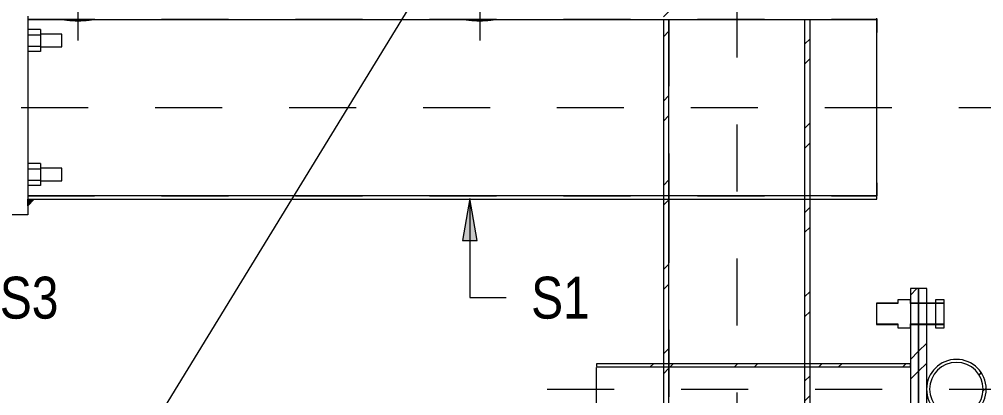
# Model space of a CAD drawing. Header units: metres. Extents: x -1109.9 to -1078.3, y 2.7 to 25.4.
# Drawn here: x -1086.195 to -1084.756, y 20.725 to 21.287 of the extents above; entities that cross this region are included whole.
import ezdxf

# ---------------------------------------------------------------- set-up
doc = ezdxf.new("R2010")
doc.units = ezdxf.units.M
doc.linetypes.add('JacobsCenter', pattern=[0.015, 0.009, -0.0015, 0.003, -0.0015])
doc.linetypes.add('JacobsDash', pattern=[0.0045, 0.003, -0.0015])
for name, color, linetype, lineweight in [('A-DETL', 7, 'Continuous', 13), ('A-DETL-GENF', 7, 'Continuous', 9), ('A-GENM', 7, 'Continuous', 35), ('G-ANNO-TEXT', 7, 'Continuous', 9), ('S-BEAM', 7, 'Continuous', 50), ('S-BEAM-HDLN', 7, 'JacobsDash', 18), ('S-FSTN', 7, 'Continuous', 18)]:
    doc.layers.add(name, color=color, linetype=linetype, lineweight=lineweight)
doc.styles.add('Arial Narrow', font='ARIALN.TTF', dxfattribs={"height": 0.0625})
pattern_1 = [(45, (1135.384, 22.258), (-0.0628618, 0.0628618), []), (45, (1135.384, 22.354), (-0.0628618, 0.0628618), [])]

# ---------------------------------------------------------------- blocks, each defined once
blk = doc.blocks.new('T2D_STATIC SIGN BRACKET BR_08 _3750 WX2700 H_ - SIGN BRACKET 400x400-7293269-DRG-2873202 - TRUSS TYPE T6')
at = {"layer": 'A-GENM', "lineweight": 9}
h = blk.add_hatch(dxfattribs=at)
h.set_pattern_fill('FP_3', color=256, style=0, pattern_type=2)
h.set_pattern_definition(pattern_1)
h.paths.add_polyline_path([(1138.0564, 20.5848), (1138.0564, 20.8848), (1138.0444, 20.8848), (1138.0444, 20.5848)])
h = blk.add_hatch(dxfattribs=at)
h.set_pattern_fill('FP_3', color=256, style=0, pattern_type=2)
h.set_pattern_definition(pattern_1)
h.paths.add_polyline_path([(1138.0564, 20.5848), (1138.0684, 20.5848), (1138.0684, 20.8848), (1138.0564, 20.8848), (1138.0564, 20.6973)])
h = blk.add_hatch(dxfattribs=at)
h.set_pattern_fill('FP_3', color=256, style=0, pattern_type=2)
h.set_pattern_definition(pattern_1)
h.paths.add_polyline_path([(1138.1128, 20.6903), (1138.1243, 20.6918), (1138.135, 20.6963), (1138.1442, 20.7033), (1138.1513, 20.7125), (1138.1557, 20.7233), (1138.1572, 20.7348), (1138.1557, 20.7463), (1138.1513, 20.757), (1138.1442, 20.7662), (1138.135, 20.7733), (1138.1243, 20.7777), (1138.1128, 20.7792), (1138.1013, 20.7777), (1138.0906, 20.7733), (1138.0814, 20.7662), (1138.0743, 20.757), (1138.0699, 20.7463), (1138.0683, 20.7348), (1138.0699, 20.7233), (1138.0743, 20.7125), (1138.0814, 20.7033), (1138.0906, 20.6963), (1138.1013, 20.6918)])
h.paths.add_polyline_path([(1138.1128, 20.6948), (1138.1025, 20.6962), (1138.0928, 20.7002), (1138.0845, 20.7065), (1138.0782, 20.7148), (1138.0742, 20.7244), (1138.073, 20.7357), (1138.0742, 20.7451), (1138.0782, 20.7547), (1138.0845, 20.763), (1138.0928, 20.7694), (1138.1025, 20.7734), (1138.1128, 20.7747), (1138.1231, 20.7734), (1138.1328, 20.7694), (1138.141, 20.763), (1138.1474, 20.7547), (1138.1514, 20.7451), (1138.1527, 20.7348), (1138.1514, 20.7244), (1138.1474, 20.7148), (1138.141, 20.7065), (1138.1328, 20.7002), (1138.1231, 20.6962)])
at = {"layer": 'S-BEAM-HDLN', "linetype": 'Continuous', "lineweight": 9}
h = blk.add_hatch(dxfattribs=at)
h.set_pattern_fill('FP_3', color=256, style=0, pattern_type=2)
h.set_pattern_definition(pattern_1)
h.paths.add_polyline_path([(1137.6836, 20.5848), (1137.6836, 23.2847), (1137.6754, 23.2847), (1137.6754, 20.5848)])
h.paths.add_polyline_path([(1137.8861, 20.5848), (1137.8943, 20.5848), (1137.8943, 23.2847), (1137.8861, 23.2847), (1137.8861, 20.6973)])
h = blk.add_hatch(dxfattribs=at)
h.set_pattern_fill('FP_3', color=256, style=0, pattern_type=2)
h.set_pattern_definition(pattern_1)
h.paths.add_polyline_path([(1137.5753, 20.6971), (1138.0444, 20.6973), (1138.0444, 20.7016), (1137.5753, 20.7016), (1137.5753, 20.6973)])
h.paths.add_polyline_path([(1138.0326, 20.7679), (1138.0444, 20.7679), (1138.0444, 20.7724), (1137.5753, 20.7724), (1137.5753, 20.7679), (1137.9575, 20.7679)])
at = {"layer": 'A-GENM', "lineweight": 13}
for p, q in [((1137.6753, 21.2867), (1137.6753, 21.0233)), ((1137.6754, 21.2867), (1137.6754, 21.0233)), ((1137.6836, 21.0233), (1137.6836, 21.2867)), ((1137.8861, 21.2867), (1137.8861, 21.0233)), ((1137.8943, 21.0233), (1137.8943, 21.2867)), ((1137.8944, 21.0233), (1137.8944, 21.2867)), ((1137.6753, 21.0232), (1137.6753, 21.0185)), ((1137.6754, 21.0232), (1137.6754, 21.0185)), ((1137.6836, 21.0185), (1137.6836, 21.0232)), ((1137.8861, 21.0232), (1137.8861, 21.0185)), ((1137.8943, 21.0185), (1137.8943, 21.0232)), ((1137.8944, 21.0185), (1137.8944, 21.0232)), ((1137.6753, 21.0184), (1137.6753, 20.5848)), ((1137.6754, 21.0184), (1137.6754, 20.7729)), ((1137.6836, 20.7729), (1137.6836, 21.0184)), ((1137.8861, 21.0184), (1137.8861, 20.7729)), ((1137.8943, 20.7729), (1137.8943, 21.0184)), ((1137.8944, 20.5848), (1137.8944, 21.0184)), ((1138.0564, 20.8848), (1138.0444, 20.8848)), ((1138.0444, 20.8848), (1138.0444, 20.8633)), ((1138.0564, 20.8633), (1138.0564, 20.8848)), ((1138.0684, 20.8848), (1138.0564, 20.8848)), ((1138.0564, 20.8848), (1138.0564, 20.8633)), ((1138.0684, 20.8633), (1138.0684, 20.8848)), ((1138.0253, 20.8633), (1137.9936, 20.8633)), ((1137.9936, 20.8632), (1137.9936, 20.8624)), ((1138.0444, 20.868), (1138.0253, 20.868)), ((1138.0253, 20.868), (1138.0253, 20.8633)), ((1138.0253, 20.8632), (1138.0253, 20.8624)), ((1138.0444, 20.8633), (1138.0444, 20.868)), ((1138.0944, 20.8633), (1138.0444, 20.8633)), ((1138.0444, 20.8624), (1138.0444, 20.8632)), ((1138.0444, 20.8632), (1138.0444, 20.8313)), ((1138.0564, 20.8313), (1138.0564, 20.8632)), ((1138.0564, 20.8632), (1138.0564, 20.8313)), ((1138.0684, 20.8313), (1138.0684, 20.8632)), ((1138.0944, 20.868), (1138.0817, 20.868)), ((1138.0817, 20.868), (1138.0817, 20.8633)), ((1138.0817, 20.8632), (1138.0817, 20.8624)), ((1138.0944, 20.8633), (1138.0944, 20.868)), ((1138.0944, 20.8624), (1138.0944, 20.8632)), ((1138.0253, 20.8624), (1137.9936, 20.8624)), ((1137.9936, 20.8624), (1137.9936, 20.8322)), ((1138.0944, 20.8624), (1138.0444, 20.8624)), ((1138.0817, 20.8624), (1138.0817, 20.8322)), ((1138.0944, 20.8322), (1138.0944, 20.8624)), ((1138.0944, 20.8322), (1138.0944, 20.8624)), ((1137.9936, 20.8322), (1138.0253, 20.8322)), ((1137.9936, 20.8322), (1137.9936, 20.8313)), ((1137.9936, 20.8313), (1138.0253, 20.8313)), ((1138.0253, 20.8322), (1138.0253, 20.8313)), ((1138.0253, 20.8312), (1138.0253, 20.8265)), ((1138.0253, 20.8265), (1138.0444, 20.8265)), ((1138.0444, 20.8313), (1138.0444, 20.8322)), ((1138.0444, 20.8322), (1138.0944, 20.8322)), ((1138.0444, 20.8313), (1138.0944, 20.8313)), ((1138.0444, 20.8265), (1138.0444, 20.8312)), ((1138.0444, 20.8312), (1138.0444, 20.7729)), ((1138.0564, 20.6383), (1138.0564, 20.8312)), ((1138.0564, 20.8312), (1138.0564, 20.6383)), ((1138.0684, 20.6383), (1138.0684, 20.8312)), ((1138.0817, 20.8322), (1138.0817, 20.8313)), ((1138.0817, 20.8312), (1138.0817, 20.8265)), ((1138.0817, 20.8265), (1138.0944, 20.8265)), ((1138.0944, 20.8313), (1138.0944, 20.8322)), ((1138.0944, 20.8265), (1138.0944, 20.8312)), ((1137.6752, 20.7728), (1137.5753, 20.7728)), ((1137.5753, 20.7728), (1137.5753, 20.7724)), ((1137.6752, 20.7724), (1137.5753, 20.7724)), ((1137.5753, 20.7724), (1137.5753, 20.7684)), ((1137.5753, 20.7683), (1137.5753, 20.7679)), ((1137.5753, 20.7679), (1137.6752, 20.7679)), ((1137.5753, 20.7348), (1137.5753, 20.7671)), ((1137.6834, 20.7728), (1137.6753, 20.7728)), ((1137.6834, 20.7724), (1137.6753, 20.7724)), ((1137.6753, 20.7679), (1137.6834, 20.7679)), ((1137.6754, 20.7728), (1137.6754, 20.7684)), ((1137.6754, 20.7683), (1137.6754, 20.7013)), ((1137.8861, 20.7728), (1137.6835, 20.7728)), ((1137.8861, 20.7724), (1137.6835, 20.7724)), ((1137.6835, 20.7679), (1137.8861, 20.7679)), ((1137.6836, 20.7684), (1137.6836, 20.7728)), ((1137.6836, 20.7013), (1137.6836, 20.7683)), ((1137.8861, 20.7728), (1137.8861, 20.7684)), ((1137.8861, 20.7683), (1137.8861, 20.7013)), ((1137.8943, 20.7728), (1137.8862, 20.7728)), ((1137.8943, 20.7724), (1137.8862, 20.7724)), ((1137.8862, 20.7679), (1137.8943, 20.7679)), ((1137.8943, 20.7684), (1137.8943, 20.7728)), ((1137.8943, 20.7013), (1137.8943, 20.7683)), ((1138.0444, 20.7728), (1137.8944, 20.7728)), ((1138.0444, 20.7724), (1137.8944, 20.7724)), ((1137.8944, 20.7679), (1138.0444, 20.7679)), ((1138.0444, 20.7728), (1138.0444, 20.7684)), ((1138.0444, 20.7684), (1138.0444, 20.7724)), ((1138.0444, 20.7683), (1138.0444, 20.7013)), ((1138.0444, 20.7679), (1138.0444, 20.7683)), ((1137.5753, 20.7025), (1137.5753, 20.7348))]:
    blk.add_line(p, q, dxfattribs=at)
for radius, start, end in [(0.0445, 90, 270), (0.0445, 270, 90), (0.04, 90, 270), (0.04, 270, 90)]:
    blk.add_arc((1138.1128, 20.7348), radius, start, end, dxfattribs=at)
at = {"layer": 'S-BEAM-HDLN', "lineweight": 13}
for p, q in [((1137.6835, 21.2867), (1137.6835, 21.0233)), ((1137.8862, 21.2867), (1137.8862, 21.0233)), ((1137.6835, 21.0232), (1137.6835, 20.5848)), ((1137.8862, 21.0232), (1137.8862, 20.5848)), ((1137.5753, 20.7683), (1137.6752, 20.7683)), ((1137.6753, 20.7683), (1137.6834, 20.7683)), ((1137.6835, 20.7683), (1137.8861, 20.7683)), ((1137.8862, 20.7683), (1137.8943, 20.7683)), ((1137.8944, 20.7683), (1138.0444, 20.7683))]:
    blk.add_line(p, q, dxfattribs=at)
blk = doc.blocks.new('WGA22_Str_Fra_Steel_CHS - 273_1x4_8 CHS-7775143-DRG-2873202 - TRUSS TYPE T6')
at = {"layer": 'S-BEAM-HDLN', "lineweight": 13}
for p, q in [((1136.7263, 22.2867), (1137.9942, 22.2867)), ((1136.7263, 22.0232), (1137.9942, 22.0232))]:
    blk.add_line(p, q, dxfattribs=at)
blk = doc.blocks.new('Column Base Plate with Anchors_T2D - 25mm-V13-DRG-2873202 - TRUSS TYPE T6')
at = {"layer": 'S-FSTN', "lineweight": 13}
for p, q in [((1136.7013, 21.995), (1136.7013, 22.315)), ((1136.7263, 22.315), (1136.7013, 22.315)), ((1136.7263, 22.315), (1136.7263, 22.3015)), ((1136.7263, 22.2915), (1136.7263, 22.0184)), ((1136.6563, 22.2632), (1136.6563, 22.2714)), ((1136.669, 22.2714), (1136.6563, 22.2714)), ((1136.6563, 22.2467), (1136.6563, 22.2632)), ((1136.669, 22.2632), (1136.6563, 22.2632)), ((1136.669, 22.2714), (1136.669, 22.2632)), ((1136.6763, 22.2645), (1136.669, 22.2645)), ((1136.669, 22.2632), (1136.669, 22.2467)), ((1136.7453, 22.2714), (1136.7263, 22.2714)), ((1136.7453, 22.2632), (1136.7263, 22.2632)), ((1136.7453, 22.2714), (1136.7453, 22.2632)), ((1136.7771, 22.2645), (1136.7453, 22.2645)), ((1136.7453, 22.2632), (1136.7453, 22.2467)), ((1136.7771, 22.2455), (1136.7771, 22.2645)), ((1136.6563, 22.2385), (1136.6563, 22.2467)), ((1136.669, 22.2467), (1136.6563, 22.2467)), ((1136.669, 22.2467), (1136.669, 22.2385)), ((1136.669, 22.2455), (1136.6763, 22.2455)), ((1136.7263, 22.2467), (1136.7453, 22.2467)), ((1136.7453, 22.2467), (1136.7453, 22.2385)), ((1136.7453, 22.2455), (1136.7771, 22.2455)), ((1136.6563, 22.2385), (1136.669, 22.2385)), ((1136.7453, 22.2385), (1136.7263, 22.2385)), ((1136.6563, 22.0632), (1136.6563, 22.0714)), ((1136.669, 22.0714), (1136.6563, 22.0714)), ((1136.6563, 22.0467), (1136.6563, 22.0632)), ((1136.669, 22.0632), (1136.6563, 22.0632)), ((1136.669, 22.0714), (1136.669, 22.0632)), ((1136.6763, 22.0645), (1136.669, 22.0645)), ((1136.669, 22.0632), (1136.669, 22.0467)), ((1136.7453, 22.0714), (1136.7263, 22.0714)), ((1136.7453, 22.0632), (1136.7263, 22.0632)), ((1136.7453, 22.0714), (1136.7453, 22.0632)), ((1136.7771, 22.0645), (1136.7453, 22.0645)), ((1136.7453, 22.0632), (1136.7453, 22.0467)), ((1136.7771, 22.0455), (1136.7771, 22.0645)), ((1136.6563, 22.0385), (1136.6563, 22.0467)), ((1136.669, 22.0467), (1136.6563, 22.0467)), ((1136.669, 22.0467), (1136.669, 22.0385)), ((1136.669, 22.0455), (1136.6763, 22.0455)), ((1136.7263, 22.0467), (1136.7453, 22.0467)), ((1136.7453, 22.0467), (1136.7453, 22.0385)), ((1136.7453, 22.0455), (1136.7771, 22.0455)), ((1136.6563, 22.0385), (1136.669, 22.0385)), ((1136.7453, 22.0385), (1136.7263, 22.0385)), ((1136.7263, 22.0084), (1136.7263, 21.995)), ((1136.7263, 21.995), (1136.7013, 21.995))]:
    blk.add_line(p, q, dxfattribs=at)
at = {"layer": 'S-FSTN', "linetype": 'JacobsDash', "lineweight": 13}
for p, q in [((1136.7013, 22.2645), (1136.6763, 22.2645)), ((1136.6763, 22.2455), (1136.7013, 22.2455)), ((1136.7013, 22.0645), (1136.6763, 22.0645)), ((1136.6763, 22.0455), (1136.7013, 22.0455))]:
    blk.add_line(p, q, dxfattribs=at)

msp = doc.modelspace()

# ---------------------------------------------------------------- hatches: boundary and pattern name
at = {"layer": 'A-DETL-GENF'}
msp.add_hatch(color=256, dxfattribs=at).paths.add_polyline_path([(-1086.1829, 21.0084), (-1086.1732, 21.0184), (-1086.1829, 21.0184)])
at = {"layer": 'G-ANNO-TEXT'}
msp.add_hatch(color=256, dxfattribs=at).paths.add_polyline_path([(-1085.523, 21.0193), (-1085.534, 20.9568), (-1085.512, 20.9568)])

# ---------------------------------------------------------------- linework, layer by layer
at = {"layer": 'A-DETL', "linetype": 'JacobsCenter', "lineweight": 18}
for p, q in [((-1085.1244, 23.3296), (-1085.1244, 20.4877)), ((-1086.1079, 22.155), (-1086.1079, 21.155)), ((-1085.5079, 22.155), (-1085.5079, 21.155)), ((-1087.3927, 21.155), (-1084.6327, 21.155)), ((-1085.4074, 20.7348), (-1084.6474, 20.7348))]:
    msp.add_line(p, q, dxfattribs=at)
at = {"layer": 'A-DETL'}
for p, q in [((-1084.915, 21.0184), (-1084.915, 21.2884)), ((-1086.1829, 21.0084), (-1086.1829, 21.0184)), ((-1086.1829, 21.0184), (-1086.1732, 21.0184)), ((-1086.1732, 21.0184), (-1086.1829, 21.0084))]:
    msp.add_line(p, q, dxfattribs=at)
at = {"layer": 'G-ANNO-TEXT'}
for p, q in [((-1085.5516, 21.406), (-1086.0151, 20.6491)), ((-1085.523, 21.0193), (-1085.534, 20.9568)), ((-1085.512, 20.9568), (-1085.523, 21.0193)), ((-1085.523, 21.0193), (-1085.523, 20.8714)), ((-1085.534, 20.9568), (-1085.512, 20.9568)), ((-1085.523, 20.8714), (-1085.4688, 20.8714))]:
    msp.add_line(p, q, dxfattribs=at)
at = {"layer": 'S-BEAM', "lineweight": 13}
for p, q in [((-1086.1829, 21.2866), (-1085.234, 21.2866)), ((-1085.2339, 21.2866), (-1085.2258, 21.2866)), ((-1085.2257, 21.2866), (-1085.0231, 21.2866)), ((-1085.023, 21.2866), (-1085.0149, 21.2866)), ((-1085.0148, 21.2866), (-1084.915, 21.2866)), ((-1084.915, 21.2866), (-1084.915, 21.2867)), ((-1084.915, 21.2851), (-1084.915, 21.2672)), ((-1084.915, 21.0427), (-1084.915, 21.0248)), ((-1085.234, 21.0233), (-1086.1829, 21.0233)), ((-1085.2258, 21.0233), (-1085.2339, 21.0233)), ((-1085.0231, 21.0233), (-1085.2257, 21.0233)), ((-1085.0149, 21.0233), (-1085.023, 21.0233)), ((-1084.915, 21.0233), (-1085.0148, 21.0233)), ((-1084.915, 21.0233), (-1084.915, 21.0233)), ((-1084.915, 21.0185), (-1084.915, 21.0232)), ((-1086.1829, 21.0185), (-1085.234, 21.0185)), ((-1086.1732, 21.0184), (-1085.2258, 21.0184)), ((-1085.2339, 21.0185), (-1085.2258, 21.0185)), ((-1085.2257, 21.0185), (-1085.0231, 21.0185)), ((-1085.2257, 21.0184), (-1085.0231, 21.0184)), ((-1085.023, 21.0185), (-1085.0149, 21.0185)), ((-1085.023, 21.0184), (-1084.915, 21.0184)), ((-1085.0148, 21.0185), (-1084.915, 21.0185)), ((-1084.915, 21.0184), (-1084.915, 21.0185))]:
    msp.add_line(p, q, dxfattribs=at)
at = {"layer": 'S-BEAM-HDLN', "lineweight": 13}
for p, q in [((-1084.915, 21.2867), (-1084.915, 21.2851)), ((-1084.915, 21.0248), (-1084.915, 21.0232))]:
    msp.add_line(p, q, dxfattribs=at)
for points, knots in [([(-1086.1227, 21.2849), (-1086.1239, 21.2851), (-1086.1262, 21.2854), (-1086.1296, 21.2859), (-1086.1318, 21.2863), (-1086.1329, 21.2865), (-1086.133, 21.2865)], [0.2, 0.2, 0.2, 0.2, 0.25, 0.3, 0.35, 0.3545105, 0.3545105, 0.3545105, 0.3545105]), ([(-1086.1227, 21.2865), (-1086.1222, 21.2865), (-1086.1196, 21.2862), (-1086.1147, 21.2859), (-1086.1102, 21.2857), (-1086.1079, 21.2857)], [0.7763822, 0.7763822, 0.7763822, 0.7763822, 0.8, 0.9, 1, 1, 1, 1]), ([(-1086.1079, 21.2857), (-1086.1057, 21.2857), (-1086.1012, 21.2859), (-1086.0963, 21.2862), (-1086.0937, 21.2865), (-1086.0932, 21.2865)], [0, 0, 0, 0, 0.1, 0.2, 0.2236178, 0.2236178, 0.2236178, 0.2236178]), ([(-1086.0828, 21.2865), (-1086.0829, 21.2865), (-1086.0841, 21.2863), (-1086.0863, 21.2859), (-1086.0896, 21.2854), (-1086.0919, 21.2851), (-1086.0931, 21.2849)], [0.6454895, 0.6454895, 0.6454895, 0.6454895, 0.65, 0.7, 0.75, 0.8, 0.8, 0.8, 0.8]), ([(-1085.5227, 21.2849), (-1085.5239, 21.2851), (-1085.5262, 21.2854), (-1085.5296, 21.2859), (-1085.5318, 21.2863), (-1085.5329, 21.2865), (-1085.533, 21.2865)], [0.2, 0.2, 0.2, 0.2, 0.25, 0.3, 0.35, 0.3545105, 0.3545105, 0.3545105, 0.3545105]), ([(-1085.5227, 21.2865), (-1085.5222, 21.2865), (-1085.5196, 21.2862), (-1085.5147, 21.2859), (-1085.5102, 21.2857), (-1085.5079, 21.2857)], [0.7763822, 0.7763822, 0.7763822, 0.7763822, 0.8, 0.9, 1, 1, 1, 1]), ([(-1085.5079, 21.2857), (-1085.5057, 21.2857), (-1085.5012, 21.2859), (-1085.4963, 21.2862), (-1085.4937, 21.2865), (-1085.4932, 21.2865)], [0, 0, 0, 0, 0.1, 0.2, 0.2236178, 0.2236178, 0.2236178, 0.2236178]), ([(-1085.4828, 21.2865), (-1085.4829, 21.2865), (-1085.4841, 21.2863), (-1085.4863, 21.2859), (-1085.4896, 21.2854), (-1085.4919, 21.2851), (-1085.4931, 21.2849)], [0.6454895, 0.6454895, 0.6454895, 0.6454895, 0.65, 0.7, 0.75, 0.8, 0.8, 0.8, 0.8])]:
    msp.add_open_spline(points, degree=3, knots=knots, dxfattribs=at)
for points in [[(-1086.1079, 21.2841), (-1086.1105, 21.2841), (-1086.1155, 21.2843), (-1086.1204, 21.2847), (-1086.1227, 21.2849)], [(-1086.0931, 21.2849), (-1086.0955, 21.2847), (-1086.1004, 21.2843), (-1086.1054, 21.2841), (-1086.1079, 21.2841)], [(-1085.5079, 21.2841), (-1085.5105, 21.2841), (-1085.5155, 21.2843), (-1085.5204, 21.2847), (-1085.5227, 21.2849)], [(-1085.4931, 21.2849), (-1085.4955, 21.2847), (-1085.5004, 21.2843), (-1085.5054, 21.2841), (-1085.5079, 21.2841)]]:
    msp.add_open_spline(points, degree=3, dxfattribs=at)

# ---------------------------------------------------------------- block references
for name, p in [('T2D_STATIC SIGN BRACKET BR_08 _3750 WX2700 H_ - SIGN BRACKET 400x400-7293269-DRG-2873202 - TRUSS TYPE T6', (-2222.9092, 0)), ('WGA22_Str_Fra_Steel_CHS - 273_1x4_8 CHS-7775143-DRG-2873202 - TRUSS TYPE T6', (-2222.9092, -1))]:
    msp.add_blockref(name, p, dxfattribs=at)
at = {"layer": 'S-FSTN', "linetype": 'JacobsDash', "lineweight": 13}
msp.add_blockref('Column Base Plate with Anchors_T2D - 25mm-V13-DRG-2873202 - TRUSS TYPE T6', (-2222.9092, -1), dxfattribs=at)

# ---------------------------------------------------------------- texts
at = {"layer": 'G-ANNO-TEXT', "char_height": 0.0625, "attachment_point": 1, "style": 'Arial Narrow', "bg_fill": 3, "box_fill_scale": 1, "bg_fill_color": 256, "bg_fill_transparency": 0}
for s, insert in [('S3', (-1086.2245, 20.9026)), ('S1', (-1085.4313, 20.9026))]:
    msp.add_mtext(s, dxfattribs=dict(at, insert=insert))

doc.saveas('drawing.dxf')
